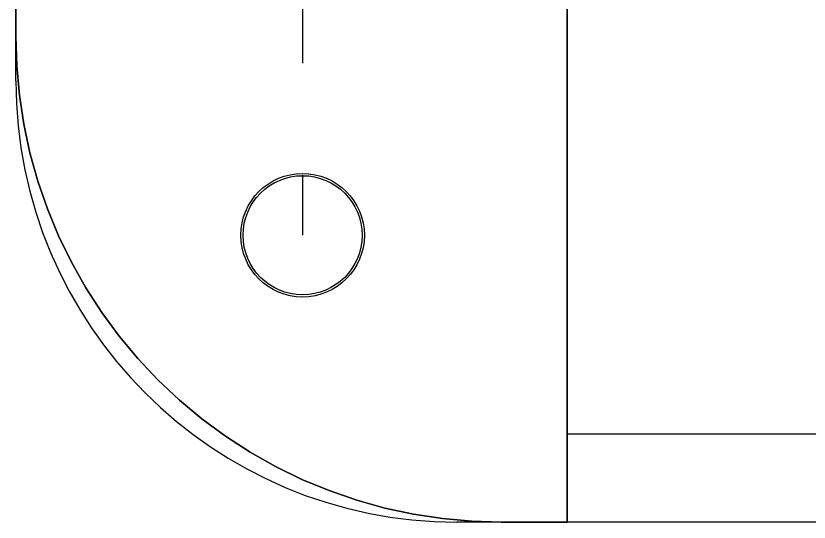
# Model space of a CAD drawing. Header units: millimetres. Extents: x -45 to 45, y -42.1 to 27.5.
# Drawn here: x -45 to -27.02, y -27.5 to -16.03 of the extents above; entities that cross this region are included whole.
import ezdxf

# ---------------------------------------------------------------- set-up
doc = ezdxf.new("R2010")
doc.units = ezdxf.units.MM
doc.linetypes.add('CENTERX2', pattern=[20.32, 12.7, -2.54, 2.54, -2.54])

msp = doc.modelspace()

# ---------------------------------------------------------------- linework, layer by layer
at = {"color": 7, "linetype": 'CENTERX2'}
msp.add_line((-38.5, 21), (-38.5, -21), dxfattribs=at)
at = {"color": 7, "linetype": 'Continuous', "lineweight": 25}
for p, q in [((-45, -17.5), (-45, 17.5)), ((-32.5, -10), (-32.5, -27.5)), ((-44.98, -17.164), (-45, -16.5)), ((-44.92, -17.826), (-44.98, -17.164)), ((-44.82, -18.483), (-44.92, -17.826)), ((-44.68, -19.132), (-44.82, -18.483)), ((-44.502, -19.773), (-44.68, -19.132)), ((-44.285, -20.401), (-44.502, -19.773)), ((-44.031, -21.015), (-44.285, -20.401)), ((-43.74, -21.612), (-44.031, -21.015)), ((-43.414, -22.191), (-43.74, -21.612)), ((-43.053, -22.749), (-43.414, -22.191)), ((-42.659, -23.284), (-43.053, -22.749)), ((-42.234, -23.794), (-42.659, -23.284)), ((-41.778, -24.278), (-42.234, -23.794)), ((-41.294, -24.734), (-41.778, -24.278)), ((-40.784, -25.159), (-41.294, -24.734)), ((-40.249, -25.553), (-40.784, -25.159)), ((-32.5, -25.5), (-8, -25.5)), ((-39.691, -25.914), (-40.249, -25.553)), ((-39.112, -26.24), (-39.691, -25.914)), ((-38.515, -26.531), (-39.112, -26.24)), ((-37.901, -26.785), (-38.515, -26.531)), ((-37.273, -27.002), (-37.901, -26.785)), ((-36.632, -27.18), (-37.273, -27.002)), ((-35.983, -27.32), (-36.632, -27.18)), ((-35.326, -27.42), (-35.983, -27.32)), ((-34.664, -27.48), (-35.326, -27.42)), ((35, -27.5), (-35, -27.5)), ((-34, -27.5), (-34.664, -27.48))]:
    msp.add_line(p, q, dxfattribs=at)
at = {"color": 7, "linetype": 'Continuous'}
for p, q in [((-45, 16.5), (-45, -16.5)), ((-32.5, -27.5), (-32.5, -10)), ((-45, -16.5), (-44.98, -17.164)), ((-44.98, -17.164), (-44.92, -17.826)), ((-44.92, -17.826), (-44.82, -18.483)), ((-44.82, -18.483), (-44.68, -19.132)), ((-44.68, -19.132), (-44.502, -19.773)), ((-44.502, -19.773), (-44.285, -20.401)), ((-44.285, -20.401), (-44.031, -21.015)), ((-44.031, -21.015), (-43.74, -21.612)), ((-43.74, -21.612), (-43.414, -22.191)), ((-43.414, -22.191), (-43.053, -22.749)), ((-43.053, -22.749), (-42.659, -23.284)), ((-42.659, -23.284), (-42.234, -23.794)), ((-42.234, -23.794), (-41.778, -24.278)), ((-41.778, -24.278), (-41.294, -24.734)), ((-41.294, -24.734), (-40.784, -25.159)), ((-40.784, -25.159), (-40.249, -25.553)), ((-40.249, -25.553), (-39.691, -25.914)), ((-39.691, -25.914), (-39.112, -26.24)), ((-39.112, -26.24), (-38.515, -26.531)), ((-38.515, -26.531), (-37.901, -26.785)), ((-37.901, -26.785), (-37.273, -27.002)), ((-37.273, -27.002), (-36.632, -27.18)), ((-36.632, -27.18), (-35.983, -27.32)), ((-35.983, -27.32), (-35.326, -27.42)), ((-35.326, -27.42), (-34.664, -27.48)), ((-34.664, -27.48), (-34, -27.5)), ((-34, -27.5), (-32.5, -27.5))]:
    msp.add_line(p, q, dxfattribs=at)
msp.add_circle((-38.5, -21), 1.4, dxfattribs=at)
at = {"color": 7, "linetype": 'Continuous', "lineweight": 25}
msp.add_circle((-38.5, -21), 1.35, dxfattribs=at)
msp.add_arc((-35, -17.5), 10, 180, 270, dxfattribs=at)

doc.saveas('drawing.dxf')
